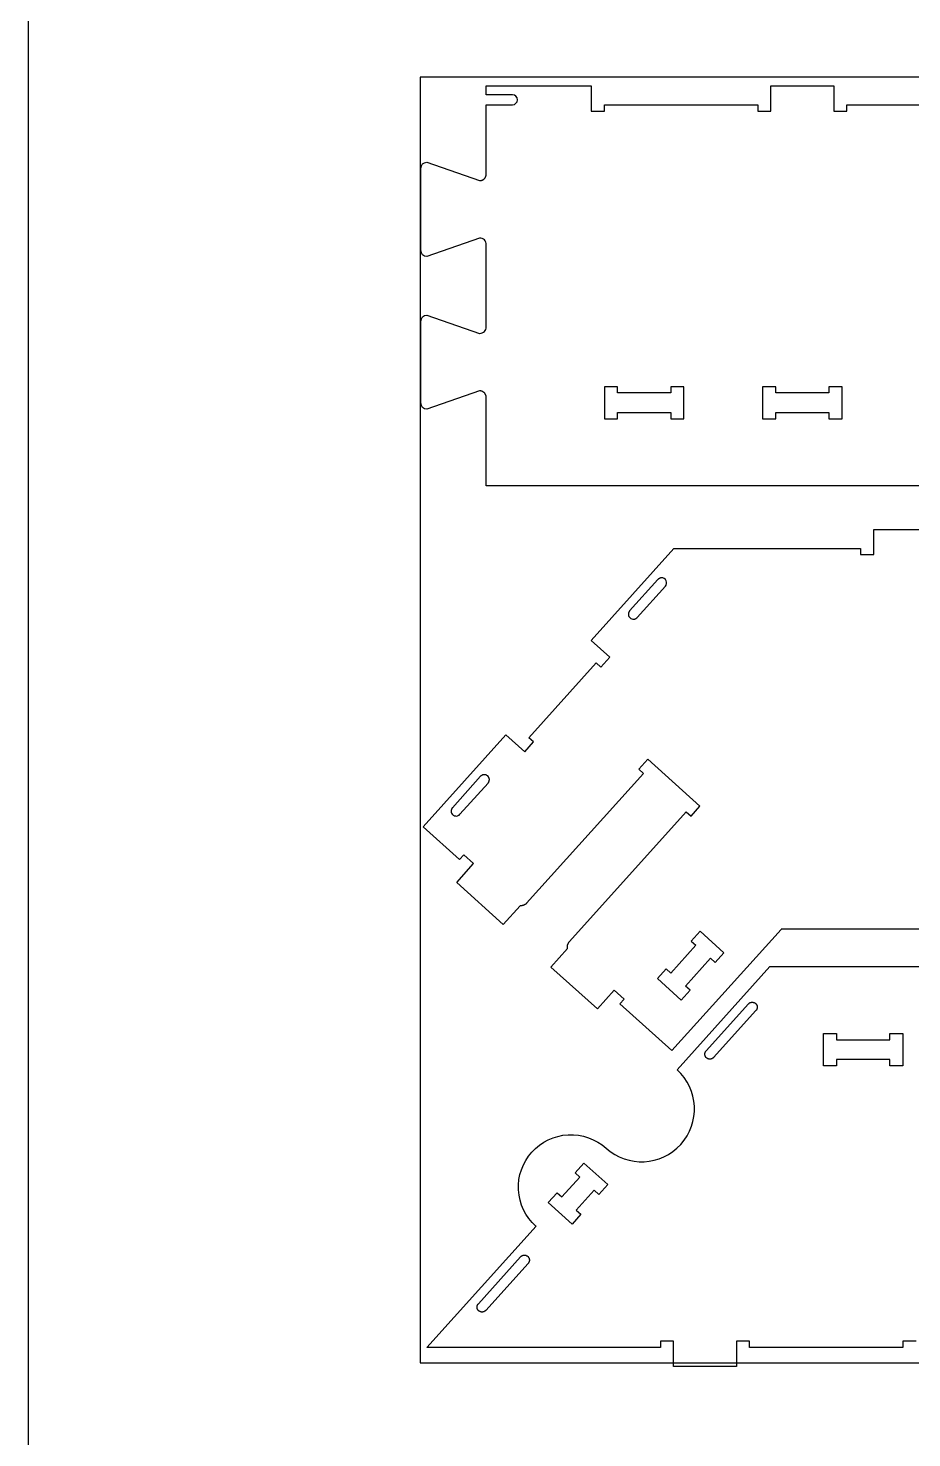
# Model space of a CAD drawing. Extents: x -13885 to -10701, y -84343 to -75479.
# Drawn here: x -13885 to -13047, y -78794 to -77456 of the extents above; entities that cross this region are included whole.
import ezdxf

# ---------------------------------------------------------------- set-up
doc = ezdxf.new("R2010")
doc.units = 0
for name, color, linetype in [('0_SHEET_SPRUCEPLY_2440X122', 1, 'CONTINUOUS'), ('3_ANYTOOL_CUTTHROUGH_INSID', 4, 'CONTINUOUS'), ('4_ANYTOOL_CUTTHROUGH_OUTSI', 5, 'CONTINUOUS'), ('DONOTCUT', 18, 'CONTINUOUS')]:
    doc.layers.add(name, color=color, linetype=linetype)

msp = doc.modelspace()

# ---------------------------------------------------------------- linework, layer by layer
at = {"layer": '0_SHEET_SPRUCEPLY_2440X122'}
msp.add_lwpolyline([(-13513.1, -77503), (-13513.1, -78723), (-11073.1, -78723), (-11073.1, -77503)], close=True, dxfattribs=at)
at = {"layer": '3_ANYTOOL_CUTTHROUGH_INSID', "color": 4}
for points in [[(-13325.9, -77802.6), (-13325.9, -77796.6), (-13338.4, -77796.6), (-13338.4, -77827.1), (-13325.9, -77827.1), (-13325.9, -77821.1), (-13275.4, -77821.1), (-13275.4, -77827.1), (-13262.9, -77827.1), (-13262.9, -77796.6), (-13275.4, -77796.6), (-13275.4, -77802.6)], [(-13175.9, -77802.6), (-13175.9, -77796.6), (-13188.4, -77796.6), (-13188.4, -77827.1), (-13175.9, -77827.1), (-13175.9, -77821.1), (-13125.4, -77821.1), (-13125.4, -77827.1), (-13112.9, -77827.1), (-13112.9, -77796.6), (-13125.4, -77796.6), (-13125.4, -77802.6)], [(-13265.4, -78378.7), (-13257.1, -78369.4), (-13261.5, -78365.4), (-13237.8, -78339), (-13233.3, -78343), (-13225, -78333.7), (-13247.6, -78313.3), (-13256, -78322.6), (-13251.5, -78326.6), (-13275.3, -78353), (-13279.8, -78349), (-13288.1, -78358.3)], [(-13234.8, -78433.2), (-13234.9, -78433.2), (-13234.9, -78433.3), (-13235, -78433.4), (-13235.1, -78433.5), (-13235.2, -78433.5), (-13235.3, -78433.6), (-13235.3, -78433.7), (-13235.4, -78433.8), (-13235.5, -78433.8), (-13235.6, -78433.9), (-13235.7, -78433.9), (-13235.8, -78434), (-13235.9, -78434.1), (-13236, -78434.1), (-13236.1, -78434.2), (-13236.2, -78434.2), (-13236.3, -78434.3), (-13236.4, -78434.3), (-13236.5, -78434.4), (-13236.6, -78434.4), (-13236.8, -78434.5), (-13236.9, -78434.5), (-13237, -78434.5), (-13237.1, -78434.6), (-13237.2, -78434.6), (-13237.3, -78434.6), (-13237.5, -78434.7), (-13237.6, -78434.7), (-13237.7, -78434.7), (-13237.8, -78434.7), (-13237.9, -78434.7), (-13238.1, -78434.7), (-13238.2, -78434.7), (-13238.3, -78434.7), (-13238.4, -78434.7), (-13238.6, -78434.7), (-13238.7, -78434.7), (-13238.8, -78434.7), (-13238.9, -78434.7), (-13239, -78434.7), (-13239.2, -78434.7), (-13239.3, -78434.6), (-13239.4, -78434.6), (-13239.5, -78434.6), (-13239.6, -78434.5), (-13239.8, -78434.5), (-13239.9, -78434.5), (-13240, -78434.4), (-13240.1, -78434.4), (-13240.2, -78434.3), (-13240.3, -78434.3), (-13240.4, -78434.3), (-13240.5, -78434.2), (-13240.6, -78434.1), (-13240.7, -78434.1), (-13240.8, -78434), (-13240.9, -78434), (-13241, -78433.9), (-13241.1, -78433.9), (-13241.2, -78433.8), (-13241.3, -78433.7), (-13241.3, -78433.7), (-13241.4, -78433.6), (-13241.5, -78433.5), (-13241.6, -78433.4), (-13241.7, -78433.4), (-13241.7, -78433.3), (-13241.8, -78433.2), (-13241.9, -78433.1), (-13241.9, -78433.1), (-13242, -78433), (-13242.1, -78432.9), (-13242.2, -78432.8), (-13242.2, -78432.7), (-13242.3, -78432.6), (-13242.3, -78432.5), (-13242.4, -78432.4), (-13242.5, -78432.3), (-13242.5, -78432.2), (-13242.6, -78432.1), (-13242.6, -78432), (-13242.7, -78431.9), (-13242.7, -78431.8), (-13242.8, -78431.7), (-13242.8, -78431.5), (-13242.8, -78431.4), (-13242.9, -78431.3), (-13242.9, -78431.2), (-13242.9, -78431.1), (-13243, -78431), (-13243, -78430.8), (-13243, -78430.7), (-13243, -78430.6), (-13243, -78430.5), (-13243.1, -78430.4), (-13243.1, -78430.2), (-13243.1, -78430.1), (-13243.1, -78430), (-13243.1, -78429.9), (-13243.1, -78429.7), (-13243.1, -78429.6), (-13243, -78429.5), (-13243, -78429.4), (-13243, -78429.3), (-13243, -78429.1), (-13243, -78429), (-13242.9, -78428.9), (-13242.9, -78428.8), (-13242.9, -78428.7), (-13242.8, -78428.6), (-13242.8, -78428.4), (-13242.8, -78428.3), (-13242.7, -78428.2), (-13242.7, -78428.1), (-13242.6, -78428), (-13242.6, -78427.9), (-13242.5, -78427.8), (-13242.5, -78427.7), (-13242.4, -78427.6), (-13242.4, -78427.5), (-13242.3, -78427.4), (-13242.2, -78427.3), (-13242.2, -78427.2), (-13242.1, -78427.1), (-13242.1, -78427.1), (-13242, -78427), (-13241.9, -78426.9), (-13241.8, -78426.8), (-13201.7, -78382.2), (-13201.6, -78382.1), (-13201.6, -78382.1), (-13201.5, -78382), (-13201.4, -78381.9), (-13201.3, -78381.8), (-13201.2, -78381.8), (-13201.1, -78381.7), (-13201.1, -78381.6), (-13201, -78381.6), (-13200.9, -78381.5), (-13200.8, -78381.4), (-13200.7, -78381.4), (-13200.6, -78381.3), (-13200.5, -78381.2), (-13200.4, -78381.2), (-13200.3, -78381.1), (-13200.2, -78381.1), (-13200.1, -78381), (-13200, -78381), (-13199.8, -78380.9), (-13199.7, -78380.9), (-13199.6, -78380.9), (-13199.5, -78380.8), (-13199.4, -78380.8), (-13199.3, -78380.8), (-13199.1, -78380.7), (-13199, -78380.7), (-13198.9, -78380.7), (-13198.8, -78380.7), (-13198.7, -78380.7), (-13198.5, -78380.7), (-13198.4, -78380.7), (-13198.3, -78380.6), (-13198.2, -78380.6), (-13198.1, -78380.6), (-13197.9, -78380.7), (-13197.8, -78380.7), (-13197.7, -78380.7), (-13197.6, -78380.7), (-13197.4, -78380.7), (-13197.3, -78380.7), (-13197.2, -78380.7), (-13197.1, -78380.8), (-13197, -78380.8), (-13196.9, -78380.8), (-13196.7, -78380.9), (-13196.6, -78380.9), (-13196.5, -78380.9), (-13196.4, -78381), (-13196.3, -78381), (-13196.2, -78381.1), (-13196.1, -78381.1), (-13196, -78381.2), (-13195.9, -78381.2), (-13195.8, -78381.3), (-13195.7, -78381.3), (-13195.6, -78381.4), (-13195.5, -78381.5), (-13195.4, -78381.5), (-13195.3, -78381.6), (-13195.2, -78381.7), (-13195.2, -78381.7), (-13195.1, -78381.8), (-13195, -78381.9), (-13194.9, -78381.9), (-13194.8, -78382), (-13194.8, -78382.1), (-13194.7, -78382.2), (-13194.6, -78382.2), (-13194.5, -78382.3), (-13194.5, -78382.4), (-13194.4, -78382.5), (-13194.3, -78382.6), (-13194.3, -78382.7), (-13194.2, -78382.8), (-13194.1, -78382.9), (-13194.1, -78383), (-13194, -78383.1), (-13194, -78383.2), (-13193.9, -78383.3), (-13193.9, -78383.4), (-13193.8, -78383.5), (-13193.8, -78383.6), (-13193.7, -78383.7), (-13193.7, -78383.8), (-13193.6, -78383.9), (-13193.6, -78384.1), (-13193.6, -78384.2), (-13193.6, -78384.3), (-13193.5, -78384.4), (-13193.5, -78384.5), (-13193.5, -78384.7), (-13193.5, -78384.8), (-13193.4, -78384.9), (-13193.4, -78385), (-13193.4, -78385.1), (-13193.4, -78385.3), (-13193.4, -78385.4), (-13193.4, -78385.5), (-13193.4, -78385.6), (-13193.4, -78385.8), (-13193.4, -78385.9), (-13193.5, -78386), (-13193.5, -78386.1), (-13193.5, -78386.2), (-13193.5, -78386.4), (-13193.5, -78386.5), (-13193.6, -78386.6), (-13193.6, -78386.7), (-13193.6, -78386.8), (-13193.7, -78386.9), (-13193.7, -78387), (-13193.8, -78387.2), (-13193.8, -78387.3), (-13193.9, -78387.4), (-13193.9, -78387.5), (-13194, -78387.6), (-13194, -78387.7), (-13194.1, -78387.8), (-13194.1, -78387.9), (-13194.2, -78388), (-13194.2, -78388.1), (-13194.3, -78388.2), (-13194.4, -78388.2), (-13194.4, -78388.3), (-13194.5, -78388.4), (-13194.6, -78388.5), (-13194.6, -78388.6)], [(-13118.2, -78434.9), (-13118.2, -78440.9), (-13130.7, -78440.9), (-13130.7, -78410.4), (-13118.2, -78410.4), (-13118.2, -78416.4), (-13067.7, -78416.4), (-13067.7, -78410.4), (-13055.2, -78410.4), (-13055.2, -78440.9), (-13067.7, -78440.9), (-13067.7, -78434.9)], [(-13360.6, -78581.9), (-13369, -78591.2), (-13391.7, -78570.8), (-13383.3, -78561.5), (-13378.8, -78565.5), (-13361.8, -78546.6), (-13366.2, -78542.6), (-13357.9, -78533.3), (-13335.2, -78553.7), (-13343.6, -78563), (-13348, -78558.9), (-13365.1, -78577.9)], [(-13450.9, -78673.1), (-13450.9, -78673.2), (-13451, -78673.3), (-13451.1, -78673.4), (-13451.2, -78673.4), (-13451.2, -78673.5), (-13451.3, -78673.6), (-13451.4, -78673.7), (-13451.5, -78673.7), (-13451.6, -78673.8), (-13451.7, -78673.9), (-13451.8, -78673.9), (-13451.9, -78674), (-13452, -78674), (-13452.1, -78674.1), (-13452.2, -78674.2), (-13452.3, -78674.2), (-13452.4, -78674.3), (-13452.5, -78674.3), (-13452.6, -78674.4), (-13452.7, -78674.4), (-13452.8, -78674.4), (-13452.9, -78674.5), (-13453.1, -78674.5), (-13453.2, -78674.6), (-13453.3, -78674.6), (-13453.4, -78674.6), (-13453.5, -78674.6), (-13453.7, -78674.7), (-13453.8, -78674.7), (-13453.9, -78674.7), (-13454, -78674.7), (-13454.1, -78674.7), (-13454.3, -78674.7), (-13454.4, -78674.7), (-13454.5, -78674.7), (-13454.6, -78674.7), (-13454.8, -78674.7), (-13454.9, -78674.7), (-13455, -78674.7), (-13455.1, -78674.7), (-13455.2, -78674.6), (-13455.4, -78674.6), (-13455.5, -78674.6), (-13455.6, -78674.6), (-13455.7, -78674.5), (-13455.8, -78674.5), (-13455.9, -78674.5), (-13456.1, -78674.4), (-13456.2, -78674.4), (-13456.3, -78674.3), (-13456.4, -78674.3), (-13456.5, -78674.2), (-13456.6, -78674.2), (-13456.7, -78674.1), (-13456.8, -78674.1), (-13456.9, -78674), (-13457, -78674), (-13457.1, -78673.9), (-13457.2, -78673.8), (-13457.2, -78673.8), (-13457.3, -78673.7), (-13457.4, -78673.6), (-13457.5, -78673.6), (-13457.6, -78673.5), (-13457.7, -78673.4), (-13457.7, -78673.3), (-13457.8, -78673.3), (-13457.9, -78673.2), (-13458, -78673.1), (-13458, -78673), (-13458.1, -78672.9), (-13458.2, -78672.9), (-13458.2, -78672.8), (-13458.3, -78672.7), (-13458.4, -78672.6), (-13458.4, -78672.5), (-13458.5, -78672.4), (-13458.5, -78672.3), (-13458.6, -78672.2), (-13458.6, -78672.1), (-13458.7, -78672), (-13458.8, -78671.9), (-13458.8, -78671.8), (-13458.8, -78671.6), (-13458.9, -78671.5), (-13458.9, -78671.4), (-13459, -78671.3), (-13459, -78671.2), (-13459, -78671.1), (-13459, -78670.9), (-13459.1, -78670.8), (-13459.1, -78670.7), (-13459.1, -78670.6), (-13459.1, -78670.5), (-13459.1, -78670.3), (-13459.1, -78670.2), (-13459.1, -78670.1), (-13459.1, -78670), (-13459.1, -78669.8), (-13459.1, -78669.7), (-13459.1, -78669.6), (-13459.1, -78669.5), (-13459.1, -78669.4), (-13459.1, -78669.2), (-13459.1, -78669.1), (-13459, -78669), (-13459, -78668.9), (-13459, -78668.8), (-13459, -78668.6), (-13458.9, -78668.5), (-13458.9, -78668.4), (-13458.8, -78668.3), (-13458.8, -78668.2), (-13458.8, -78668.1), (-13458.7, -78668), (-13458.7, -78667.9), (-13458.6, -78667.8), (-13458.6, -78667.7), (-13458.5, -78667.6), (-13458.4, -78667.5), (-13458.4, -78667.4), (-13458.3, -78667.3), (-13458.3, -78667.2), (-13458.2, -78667.1), (-13458.1, -78667), (-13458.1, -78666.9), (-13458, -78666.9), (-13457.9, -78666.8), (-13417.8, -78622.2), (-13417.7, -78622.1), (-13417.6, -78622), (-13417.6, -78622), (-13417.5, -78621.9), (-13417.4, -78621.8), (-13417.3, -78621.7), (-13417.2, -78621.7), (-13417.1, -78621.6), (-13417, -78621.5), (-13417, -78621.5), (-13416.9, -78621.4), (-13416.8, -78621.3), (-13416.7, -78621.3), (-13416.6, -78621.2), (-13416.5, -78621.2), (-13416.4, -78621.1), (-13416.3, -78621.1), (-13416.1, -78621), (-13416, -78621), (-13415.9, -78620.9), (-13415.8, -78620.9), (-13415.7, -78620.8), (-13415.6, -78620.8), (-13415.5, -78620.8), (-13415.3, -78620.8), (-13415.2, -78620.7), (-13415.1, -78620.7), (-13415, -78620.7), (-13414.9, -78620.7), (-13414.7, -78620.6), (-13414.6, -78620.6), (-13414.5, -78620.6), (-13414.4, -78620.6), (-13414.3, -78620.6), (-13414.1, -78620.6), (-13414, -78620.6), (-13413.9, -78620.6), (-13413.8, -78620.6), (-13413.6, -78620.7), (-13413.5, -78620.7), (-13413.4, -78620.7), (-13413.3, -78620.7), (-13413.2, -78620.7), (-13413, -78620.8), (-13412.9, -78620.8), (-13412.8, -78620.8), (-13412.7, -78620.9), (-13412.6, -78620.9), (-13412.5, -78621), (-13412.4, -78621), (-13412.3, -78621.1), (-13412.2, -78621.1), (-13412.1, -78621.2), (-13412, -78621.2), (-13411.9, -78621.3), (-13411.8, -78621.3), (-13411.7, -78621.4), (-13411.6, -78621.4), (-13411.5, -78621.5), (-13411.4, -78621.6), (-13411.3, -78621.6), (-13411.2, -78621.7), (-13411.1, -78621.8), (-13411.1, -78621.8), (-13411, -78621.9), (-13410.9, -78622), (-13410.8, -78622.1), (-13410.8, -78622.1), (-13410.7, -78622.2), (-13410.6, -78622.3), (-13410.6, -78622.4), (-13410.5, -78622.5), (-13410.4, -78622.6), (-13410.3, -78622.7), (-13410.3, -78622.8), (-13410.2, -78622.9), (-13410.2, -78623), (-13410.1, -78623.1), (-13410, -78623.2), (-13410, -78623.3), (-13409.9, -78623.4), (-13409.9, -78623.5), (-13409.8, -78623.6), (-13409.8, -78623.7), (-13409.8, -78623.8), (-13409.7, -78623.9), (-13409.7, -78624), (-13409.7, -78624.2), (-13409.6, -78624.3), (-13409.6, -78624.4), (-13409.6, -78624.5), (-13409.6, -78624.6), (-13409.5, -78624.8), (-13409.5, -78624.9), (-13409.5, -78625), (-13409.5, -78625.1), (-13409.5, -78625.2), (-13409.5, -78625.4), (-13409.5, -78625.5), (-13409.5, -78625.6), (-13409.5, -78625.7), (-13409.5, -78625.9), (-13409.5, -78626), (-13409.6, -78626.1), (-13409.6, -78626.2), (-13409.6, -78626.3), (-13409.6, -78626.5), (-13409.7, -78626.6), (-13409.7, -78626.7), (-13409.7, -78626.8), (-13409.8, -78626.9), (-13409.8, -78627), (-13409.8, -78627.1), (-13409.9, -78627.2), (-13409.9, -78627.3), (-13410, -78627.5), (-13410, -78627.6), (-13410.1, -78627.7), (-13410.1, -78627.8), (-13410.2, -78627.9), (-13410.3, -78627.9), (-13410.3, -78628), (-13410.4, -78628.1), (-13410.4, -78628.2), (-13410.5, -78628.3), (-13410.6, -78628.4), (-13410.6, -78628.5), (-13410.7, -78628.5)]]:
    msp.add_lwpolyline(points, close=True, dxfattribs=at)
for points in [[(-13287.6, -77979.6), (-13314.4, -78009.3), (-13314.4, -78009.4), (-13314.5, -78009.5), (-13314.6, -78009.6), (-13314.6, -78009.7), (-13314.7, -78009.8), (-13314.8, -78009.9), (-13314.8, -78010), (-13314.9, -78010.1), (-13315, -78010.2), (-13315, -78010.3), (-13315.1, -78010.4), (-13315.1, -78010.5), (-13315.2, -78010.6), (-13315.2, -78010.7), (-13315.3, -78010.8), (-13315.3, -78010.9), (-13315.3, -78011), (-13315.4, -78011.2), (-13315.4, -78011.3), (-13315.4, -78011.4), (-13315.5, -78011.5), (-13315.5, -78011.6), (-13315.5, -78011.7), (-13315.5, -78011.8), (-13315.5, -78012), (-13315.6, -78012.1), (-13315.6, -78012.2), (-13315.6, -78012.3), (-13315.6, -78012.4), (-13315.6, -78012.5), (-13315.6, -78012.6), (-13315.6, -78012.8, 0.198913), (-13314, -78016, 0.198913), (-13310.6, -78017.3), (-13310.5, -78017.2), (-13310.3, -78017.2), (-13310.2, -78017.2), (-13310.1, -78017.2), (-13310, -78017.2), (-13309.9, -78017.2), (-13309.8, -78017.1), (-13309.7, -78017.1), (-13309.5, -78017.1), (-13309.4, -78017.1), (-13309.3, -78017), (-13309.2, -78017), (-13309.1, -78016.9), (-13309, -78016.9), (-13308.9, -78016.9), (-13308.8, -78016.8), (-13308.7, -78016.7), (-13308.6, -78016.7), (-13308.5, -78016.6), (-13308.4, -78016.6), (-13308.3, -78016.5), (-13308.2, -78016.4), (-13308.1, -78016.4), (-13308, -78016.3), (-13307.9, -78016.2), (-13307.8, -78016.2), (-13307.7, -78016.1), (-13307.6, -78016), (-13307.5, -78015.9), (-13307.5, -78015.9), (-13307.4, -78015.8), (-13307.3, -78015.7), (-13280.5, -77986, 0.668179), (-13284.3, -77978), (-13284.4, -77978.1), (-13284.5, -77978.1), (-13284.6, -77978.1), (-13284.8, -77978.1), (-13284.9, -77978.1), (-13285, -77978.1), (-13285.1, -77978.2), (-13285.2, -77978.2), (-13285.3, -77978.2), (-13285.4, -77978.2), (-13285.6, -77978.3), (-13285.7, -77978.3), (-13285.8, -77978.4), (-13285.9, -77978.4), (-13286, -77978.5), (-13286.1, -77978.5), (-13286.2, -77978.6), (-13286.3, -77978.6), (-13286.4, -77978.7), (-13286.5, -77978.7), (-13286.6, -77978.8), (-13286.7, -77978.9), (-13286.8, -77978.9), (-13286.9, -77979), (-13287, -77979.1), (-13287.1, -77979.1), (-13287.2, -77979.2), (-13287.3, -77979.3), (-13287.3, -77979.4), (-13287.4, -77979.4), (-13287.5, -77979.5)], [(-13482.5, -78196.1), (-13482.6, -78196.1), (-13482.6, -78196.2), (-13482.7, -78196.3), (-13482.8, -78196.4), (-13482.8, -78196.5), (-13482.9, -78196.6), (-13483, -78196.7), (-13483, -78196.8), (-13483.1, -78196.9), (-13483.1, -78197), (-13483.2, -78197.1), (-13483.3, -78197.2), (-13483.3, -78197.3), (-13483.3, -78197.4), (-13483.4, -78197.5), (-13483.4, -78197.7), (-13483.5, -78197.8), (-13483.5, -78197.9), (-13483.5, -78198), (-13483.6, -78198.1), (-13483.6, -78198.2), (-13483.6, -78198.3), (-13483.6, -78198.5), (-13483.7, -78198.6), (-13483.7, -78198.7), (-13483.7, -78198.8), (-13483.7, -78198.9), (-13483.7, -78199), (-13483.7, -78199.1), (-13483.7, -78199.3), (-13483.7, -78199.4), (-13483.7, -78199.5, 0.198912), (-13482.1, -78202.8, 0.198912), (-13478.7, -78204, 0.198912), (-13475.4, -78202.4), (-13448.7, -78172.7), (-13448.6, -78172.6), (-13448.5, -78172.5), (-13448.4, -78172.4), (-13448.4, -78172.3), (-13448.3, -78172.2), (-13448.2, -78172.1), (-13448.2, -78172.1), (-13448.1, -78172), (-13448.1, -78171.8), (-13448, -78171.7), (-13447.9, -78171.6), (-13447.9, -78171.5), (-13447.8, -78171.4), (-13447.8, -78171.3), (-13447.8, -78171.2), (-13447.7, -78171.1), (-13447.7, -78171), (-13447.6, -78170.9), (-13447.6, -78170.8), (-13447.6, -78170.6), (-13447.5, -78170.5), (-13447.5, -78170.4), (-13447.5, -78170.3), (-13447.5, -78170.2), (-13447.5, -78170.1), (-13447.5, -78170), (-13447.4, -78169.8), (-13447.4, -78169.7), (-13447.4, -78169.6), (-13447.4, -78169.5), (-13447.4, -78169.4), (-13447.4, -78169.3, 0.198913), (-13449, -78166, 0.198913), (-13452.4, -78164.8), (-13452.6, -78164.8), (-13452.7, -78164.8), (-13452.8, -78164.8), (-13452.9, -78164.8), (-13453, -78164.8), (-13453.1, -78164.9), (-13453.2, -78164.9), (-13453.3, -78164.9), (-13453.5, -78164.9), (-13453.6, -78165), (-13453.7, -78165), (-13453.8, -78165), (-13453.9, -78165.1), (-13454, -78165.1), (-13454.1, -78165.2), (-13454.2, -78165.2), (-13454.3, -78165.3), (-13454.4, -78165.3), (-13454.5, -78165.4), (-13454.6, -78165.5), (-13454.7, -78165.5), (-13454.8, -78165.6), (-13454.9, -78165.6), (-13455, -78165.7), (-13455.1, -78165.8), (-13455.2, -78165.9), (-13455.3, -78165.9), (-13455.4, -78166), (-13455.5, -78166.1), (-13455.6, -78166.2), (-13455.6, -78166.3), (-13455.7, -78166.3)]]:
    msp.add_lwpolyline(points, format="xyb", close=True, dxfattribs=at)
at = {"layer": '4_ANYTOOL_CUTTHROUGH_OUTSI', "color": 5}
for points in [[(-13000.6, -77890.6), (-13300.6, -77890.6), (-13450.4, -77890.6), (-13450.4, -77890.6), (-13450.4, -77806.8), (-13450.4, -77806.6), (-13450.4, -77806.5), (-13450.4, -77806.4), (-13450.4, -77806.2), (-13450.4, -77806.1), (-13450.5, -77805.9), (-13450.5, -77805.8), (-13450.5, -77805.7), (-13450.5, -77805.5), (-13450.6, -77805.4), (-13450.6, -77805.2), (-13450.7, -77805.1), (-13450.7, -77804.9), (-13450.7, -77804.8), (-13450.8, -77804.6), (-13450.9, -77804.5), (-13450.9, -77804.4), (-13451, -77804.2), (-13451, -77804.1), (-13451.1, -77803.9), (-13451.2, -77803.8), (-13451.3, -77803.7), (-13451.4, -77803.5), (-13451.4, -77803.4), (-13451.5, -77803.3), (-13451.6, -77803.1), (-13451.7, -77803), (-13451.8, -77802.9), (-13451.9, -77802.8), (-13452, -77802.6), (-13452.1, -77802.5), (-13452.2, -77802.4), (-13452.4, -77802.3), (-13452.5, -77802.2), (-13452.6, -77802.1), (-13452.7, -77802), (-13452.9, -77801.9), (-13453, -77801.8), (-13453.1, -77801.7), (-13453.2, -77801.6), (-13453.4, -77801.5), (-13453.5, -77801.4), (-13453.7, -77801.4), (-13453.8, -77801.3), (-13453.9, -77801.2), (-13454.1, -77801.1), (-13454.2, -77801.1), (-13454.4, -77801), (-13454.5, -77801), (-13454.6, -77800.9), (-13454.8, -77800.9), (-13454.9, -77800.8), (-13455.1, -77800.8), (-13455.2, -77800.8), (-13455.4, -77800.7), (-13455.5, -77800.7), (-13455.7, -77800.7), (-13455.8, -77800.6), (-13455.9, -77800.6), (-13456.1, -77800.6), (-13456.2, -77800.6), (-13456.4, -77800.6), (-13456.5, -77800.6), (-13456.6, -77800.6), (-13456.7, -77800.6), (-13456.7, -77800.6), (-13506.7, -77818.1), (-13506.7, -77818.1, -0.412073), (-13512.4, -77812.3), (-13512.4, -77734.3, -0.412073), (-13506.7, -77728.6), (-13456.7, -77746.1), (-13456.7, -77746.1), (-13456.6, -77746.1), (-13456.6, -77746.1, 0.414214), (-13450.4, -77739.8), (-13450.4, -77661.8, 0.414214), (-13456.6, -77655.6), (-13456.7, -77655.6), (-13456.7, -77655.6), (-13506.7, -77673.1), (-13506.7, -77673.1, -0.412073), (-13512.4, -77667.3), (-13512.4, -77589.3, -0.412073), (-13506.7, -77583.6), (-13456.7, -77601.1), (-13456.7, -77601.1), (-13456.6, -77601.1), (-13456.6, -77601.1), (-13456.5, -77601.1), (-13456.4, -77601.1), (-13456.2, -77601.1), (-13456.1, -77601.1), (-13455.9, -77601.1), (-13455.8, -77601), (-13455.7, -77601), (-13455.5, -77601), (-13455.4, -77601), (-13455.2, -77600.9), (-13455.1, -77600.9), (-13454.9, -77600.9), (-13454.8, -77600.8), (-13454.6, -77600.8), (-13454.5, -77600.7), (-13454.4, -77600.7), (-13454.2, -77600.6), (-13454.1, -77600.5), (-13453.9, -77600.5), (-13453.8, -77600.4), (-13453.7, -77600.3), (-13453.5, -77600.3), (-13453.4, -77600.2), (-13453.2, -77600.1), (-13453.1, -77600), (-13453, -77599.9), (-13452.9, -77599.8), (-13452.7, -77599.7), (-13452.6, -77599.6), (-13452.5, -77599.5), (-13452.4, -77599.4), (-13452.2, -77599.3), (-13452.1, -77599.2), (-13452, -77599.1), (-13451.9, -77598.9), (-13451.8, -77598.8), (-13451.7, -77598.7), (-13451.6, -77598.6), (-13451.5, -77598.4), (-13451.4, -77598.3), (-13451.4, -77598.2), (-13451.3, -77598), (-13451.2, -77597.9), (-13451.1, -77597.8), (-13451, -77597.6), (-13451, -77597.5), (-13450.9, -77597.3), (-13450.9, -77597.2), (-13450.8, -77597), (-13450.7, -77596.9), (-13450.7, -77596.8), (-13450.7, -77596.6), (-13450.6, -77596.5), (-13450.6, -77596.3), (-13450.5, -77596.2), (-13450.5, -77596), (-13450.5, -77595.9), (-13450.5, -77595.7), (-13450.4, -77595.6), (-13450.4, -77595.5), (-13450.4, -77595.3), (-13450.4, -77595.2), (-13450.4, -77595), (-13450.4, -77594.9), (-13450.4, -77529.1), (-13425.6, -77529.1, 1), (-13425.6, -77519.6), (-13450.4, -77519.6), (-13450.4, -77511.1), (-13350.9, -77511.1), (-13350.9, -77534.8), (-13350.9, -77535.1), (-13338.4, -77535.1), (-13338.4, -77529.1), (-13192.9, -77529.1), (-13192.9, -77535.1), (-13192.6, -77535.1), (-13192.6, -77535.1), (-13180.4, -77535.1), (-13180.4, -77511.1), (-13120.9, -77511.1), (-13120.9, -77535.1), (-13108.4, -77535.1), (-13108.4, -77529.1), (-13000.6, -77529.1)], [(-13042.7, -78702.4), (-13055.2, -78702.4), (-13055.2, -78708.4), (-13200.7, -78708.4), (-13200.7, -78702.4), (-13213.2, -78702.4), (-13213.2, -78702.6), (-13213.2, -78726.4), (-13272.7, -78726.4), (-13272.7, -78702.4), (-13285.2, -78702.4), (-13285.2, -78708.4), (-13506.8, -78708.4), (-13403.2, -78593.3), (-13403.4, -78593.2), (-13403.4, -78593.2, -0.414214), (-13407.1, -78522.9, -0.414214), (-13336.8, -78519.2, 0.997516), (-13269.4, -78444.7), (-13181.3, -78346.9), (-12793, -78346.9)]]:
    msp.add_lwpolyline(points, format="xyb", dxfattribs=at)
msp.add_lwpolyline([(-12833.2, -78311.5), (-13133.2, -78311.5), (-13170.5, -78311.5), (-13170.7, -78311.5), (-13170.7, -78311.6), (-13274.3, -78426.6), (-13323.7, -78382.1), (-13319.7, -78377.7), (-13329, -78369.3), (-13345, -78387.1), (-13389.2, -78347.3), (-13373.3, -78329.6), (-13373.3, -78329.4), (-13373.3, -78329.4), (-13373.3, -78329.3), (-13373.3, -78329.1), (-13373.4, -78328.9), (-13373.4, -78328.7), (-13373.4, -78328.5), (-13373.4, -78328.3), (-13373.4, -78328.1), (-13373.4, -78327.9), (-13373.4, -78327.6), (-13373.4, -78327.4), (-13373.3, -78327.2), (-13373.3, -78327), (-13373.3, -78326.8), (-13373.2, -78326.6), (-13373.2, -78326.3), (-13373.1, -78326.1), (-13373, -78325.9), (-13373, -78325.7), (-13372.9, -78325.5), (-13372.8, -78325.3), (-13372.7, -78325.1), (-13372.6, -78324.9), (-13372.5, -78324.7), (-13372.4, -78324.5), (-13372.4, -78324.3), (-13372.2, -78324.1), (-13372.1, -78323.9), (-13372, -78323.8), (-13371.9, -78323.6), (-13371.8, -78323.5), (-13371.7, -78323.3), (-13371.6, -78323.2), (-13260.7, -78200), (-13256.2, -78204), (-13247.8, -78194.7), (-13297.2, -78150.2), (-13305.6, -78159.5), (-13301.2, -78163.6), (-13412.1, -78286.7), (-13412.1, -78286.7), (-13412.2, -78286.9), (-13412.3, -78287), (-13412.4, -78287.1), (-13412.6, -78287.2), (-13412.7, -78287.4), (-13412.9, -78287.5), (-13413, -78287.6), (-13413.2, -78287.7), (-13413.4, -78287.9), (-13413.5, -78288), (-13413.7, -78288.1), (-13413.9, -78288.2), (-13414.1, -78288.3), (-13414.3, -78288.4), (-13414.5, -78288.5), (-13414.7, -78288.5), (-13414.9, -78288.6), (-13415.1, -78288.7), (-13415.3, -78288.8), (-13415.5, -78288.8), (-13415.7, -78288.9), (-13416, -78288.9), (-13416.2, -78289), (-13416.4, -78289), (-13416.6, -78289.1), (-13416.8, -78289.1), (-13417, -78289.1), (-13417.3, -78289.1), (-13417.5, -78289.1), (-13417.7, -78289.1), (-13417.9, -78289.1), (-13418.1, -78289.1), (-13418.2, -78289.1), (-13418.3, -78289.2), (-13434.2, -78306.8), (-13478.4, -78267), (-13462.4, -78249.2), (-13471.6, -78240.8), (-13475.7, -78245.3), (-13510.2, -78214.2), (-13431.7, -78126.9), (-13413.8, -78143), (-13405.5, -78133.7), (-13409.9, -78129.7), (-13346, -78058.7), (-13341.6, -78062.7), (-13333.2, -78053.4), (-13351, -78037.4), (-13272.4, -77950), (-13133.2, -77950), (-13095.4, -77950), (-13095.4, -77956), (-13082.9, -77956), (-13082.9, -77955.8), (-13082.9, -77932), (-12883.4, -77932)], dxfattribs=at)
at = {"layer": 'DONOTCUT'}
msp.add_lwpolyline([(-13884.8, -84342.5), (-10701.4, -84342.5), (-10701.4, -75479), (-13884.8, -75479)], close=True, dxfattribs=at)

doc.saveas('drawing.dxf')
